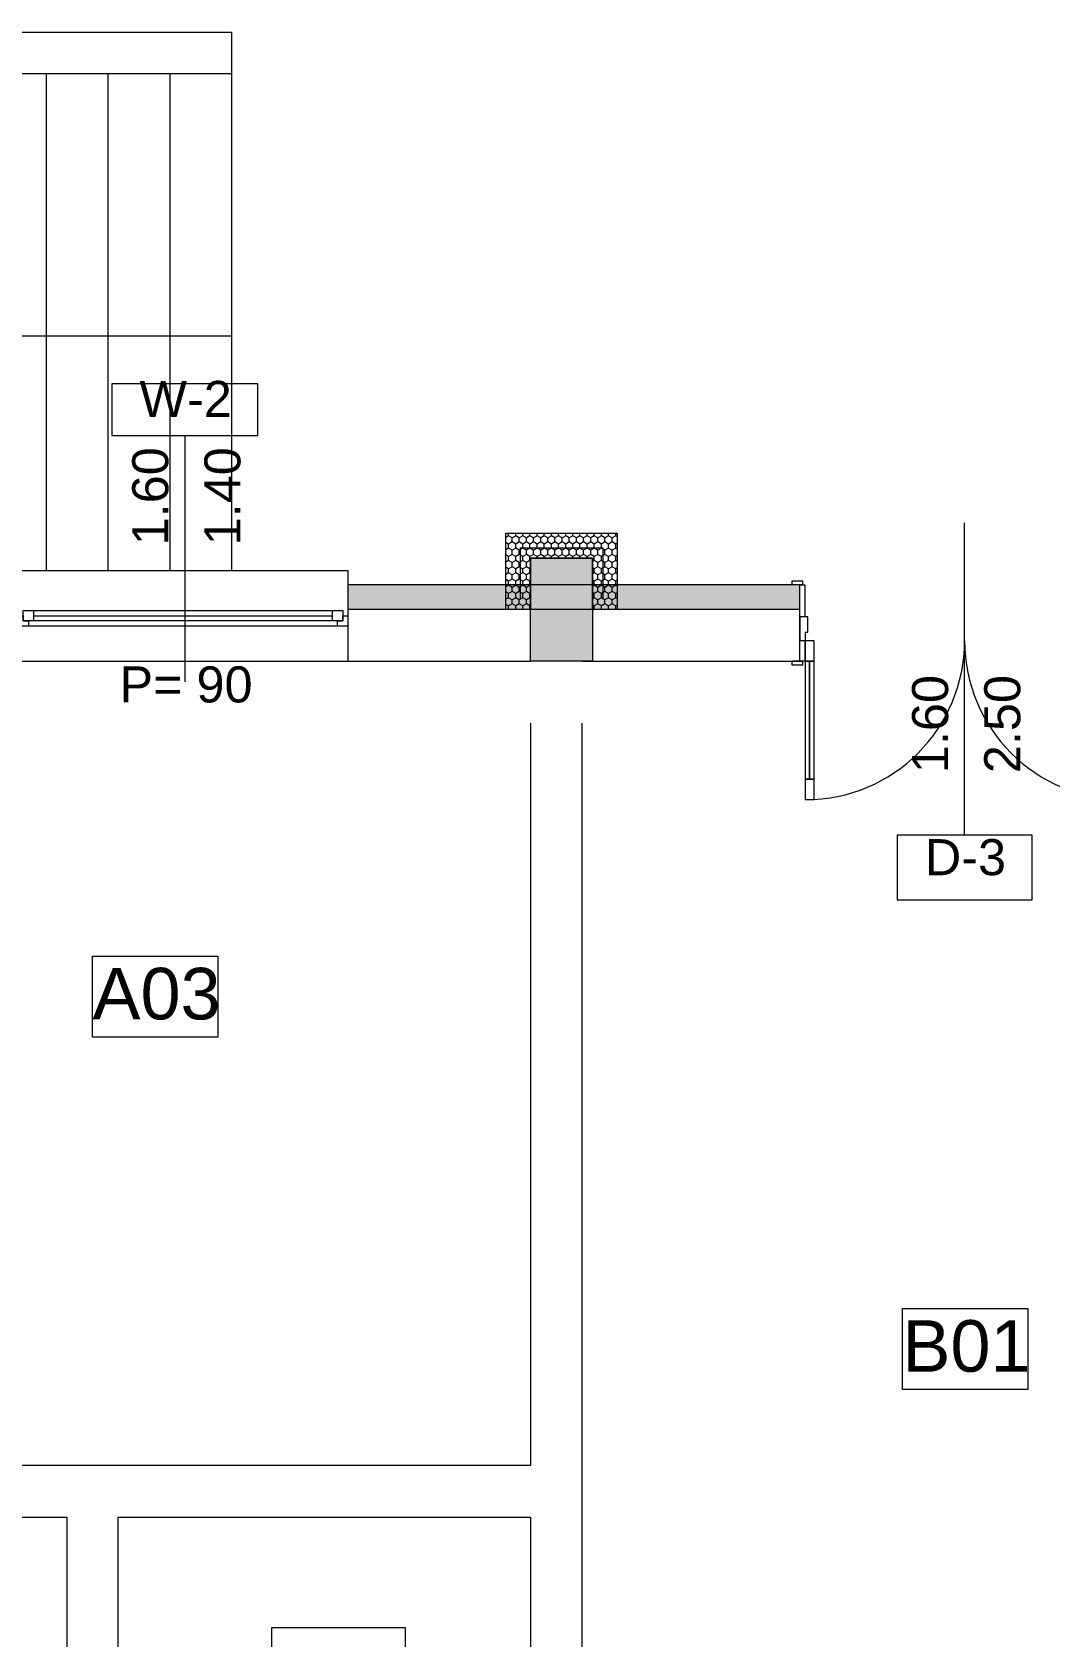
# Model space of a CAD drawing. Header units: feet. Extents: x 2791058 to 2855058, y -67651 to -26651.
# Drawn here: x 2814599 to 2819535, y -43304 to -35523 of the extents above; entities that cross this region are included whole.
import ezdxf
from ezdxf.enums import TextEntityAlignment as Align

# ---------------------------------------------------------------- set-up
doc = ezdxf.new("R2010")
doc.units = ezdxf.units.FT
doc.header["$MEASUREMENT"] = 0
doc.layers.add('0_muret e jashtme', color=7, linetype='Continuous')
doc.layers.add('Shell - Roof', color=7, linetype='Continuous')
for name, color, linetype, lineweight in [('0_muret e jashtme_Pen_No__1', 7, 'Continuous', 0), ('0_muret e jashtme_Pen_No__19', 255, 'Continuous', 0), ('ARCHICAD Door Markers_Pen_No__11', 171, 'Continuous', 0), ('ARCHICAD Doors_Pen_No__11', 171, 'Continuous', 0), ('ARCHICAD Window Markers_Pen_No__20', 1, 'Continuous', 0), ('ARCHICAD Windows_Pen_No__20', 1, 'Continuous', 0), ('Shell - Roof_Pen_No__1', 7, 'Continuous', 0), ('Shell - Roof_Pen_No__21', 7, 'Continuous', 0), ('Text blocks_Pen_No__2', 8, 'Continuous', 0)]:
    doc.layers.add(name, color=color, linetype=linetype, lineweight=lineweight)
doc.layers.add('0_muret e jashtme_Pen_No__14', color=7, linetype='Continuous', lineweight=0, true_color=0xbd8b17)
doc.styles.add('GENERATED_STYLE_1', font='arial.ttf')
pattern_1 = [(90, (2247653.822, -76124.967), (-34.6410162, 0), [20, -40]), (90, (2247636.502, -76094.967), (-34.6410162, 0), [20, -40]), (150, (2247653.822, -76104.967), (17.320508, 30), [20, -40]), (150, (2247619.18, -76104.967), (17.320508, 30), [20, -40]), (210, (2247653.822, -76124.967), (-17.320508, 30), [20, -40]), (210, (2247619.18, -76124.967), (-17.320508, 30), [20, -40])]

# ---------------------------------------------------------------- blocks, each defined once
blk = doc.blocks.new('Wall_23', base_point=(2817266.5, -38872.7))
at = {"layer": '0_muret e jashtme_Pen_No__1', "color": 7, "linetype": 'Continuous', "lineweight": 0, "flags": 128}
for points in [[(2817016.5, -38872.7), (2817016.5, -42472.7)], [(2817266.5, -44572.7), (2817266.5, -38872.7)], [(2817016.5, -42722.7), (2817016.5, -44572.7)]]:
    blk.add_lwpolyline(points, dxfattribs=at)
blk = doc.blocks.new('Wall_26', base_point=(2813866.5, -42472.7))
at = {"layer": '0_muret e jashtme_Pen_No__1', "color": 7, "linetype": 'Continuous', "lineweight": 0, "flags": 128}
for points in [[(2817016.5, -42472.7), (2813866.5, -42472.7)], [(2813866.5, -42722.7), (2814766.5, -42722.7)], [(2815016.5, -42722.7), (2817016.5, -42722.7)]]:
    blk.add_lwpolyline(points, dxfattribs=at)
blk = doc.blocks.new('Wall_31', base_point=(2814766.5, -48922.7))
at = {"layer": '0_muret e jashtme_Pen_No__1', "color": 7, "linetype": 'Continuous', "lineweight": 0, "flags": 128}
for points in [[(2814766.5, -42722.7), (2814766.5, -48022.7)], [(2815016.5, -44572.7), (2815016.5, -42722.7)], [(2815016.5, -48922.7), (2815016.5, -44822.7)], [(2814766.5, -48272.7), (2814766.5, -48922.7)]]:
    blk.add_lwpolyline(points, dxfattribs=at)
blk = doc.blocks.new('Line_3', base_point=(2815566.5, -37297.7))
at = {"layer": 'Shell - Roof_Pen_No__1', "color": 7, "linetype": 'Continuous', "lineweight": 0}
for p, q in [((2813766.5, -37297.7), (2813966.5, -37097.7)), ((2813966.5, -37097.7), (2813966.5, -37497.7)), ((2813766.5, -37297.7), (2813966.5, -37497.7)), ((2815566.5, -37297.7), (2813966.5, -37297.7))]:
    blk.add_line(p, q, dxfattribs=at)
blk = doc.blocks.new('Window 22_2')
at = {"layer": 'ARCHICAD Windows_Pen_No__20', "color": 1, "linetype": 'Continuous', "lineweight": 0}
for p, q in [((-800, 150), (-800, 220)), ((-800, 220), (800, 220)), ((800, 220), (800, 150)), ((-800, 150), (-800, 30)), ((800, 150), (800, 30)), ((-800, 30), (-800, 0)), ((-800, 0), (-775, 0)), ((-800, 0), (-800, -50)), ((-800, 0), (-800, -50)), ((-775, 25), (-725, 25)), ((-775, -25), (-775, 25)), ((-775, 0), (-775, -25)), ((-725, 25), (725, 25)), ((-725, 25), (-725, -25)), ((-725, 25), (725, 25)), ((-725, 0), (725, 0)), ((725, -25), (725, 25)), ((725, 25), (775, 25)), ((775, 25), (775, -25)), ((775, -25), (775, 0)), ((775, 0), (800, 0)), ((800, 30), (800, 0)), ((800, 0), (800, -50)), ((800, 0), (800, -50)), ((-750, -50), (-800, -50)), ((-800, -50), (-800, -220)), ((-775, -25), (-750, -25)), ((-725, -25), (-775, -25)), ((-750, -25), (-750, -50)), ((750, -50), (-750, -50)), ((725, -25), (-725, -25)), ((775, -25), (725, -25)), ((750, -50), (750, -25)), ((750, -25), (775, -25)), ((800, -50), (750, -50)), ((800, -50), (800, -220)), ((-800, -220), (800, -220))]:
    blk.add_line(p, q, dxfattribs=at)
blk = doc.blocks.new('W Marker 22_7')
at = {"layer": 'ARCHICAD Window Markers_Pen_No__20', "color": 1, "linetype": 'Continuous', "lineweight": 0}
for p, q in [((-8.5, -1093.8), (-8.5, 100)), ((-362.9, -1093.8), (-362.9, -1343.8)), ((345.9, -1093.8), (-362.9, -1093.8)), ((345.9, -1343.8), (345.9, -1093.8)), ((-362.9, -1343.8), (345.9, -1343.8))]:
    blk.add_line(p, q, dxfattribs=at)
at = {"layer": 'ARCHICAD Window Markers_Pen_No__20', "color": 1, "lineweight": 0, "style": 'GENERATED_STYLE_1'}
for tag, rotation, p in [('AC_MarkerText_4', 180, (308.3, 367.1)), ('AC_MarkerText_3', 270, (-331, -447.3)), ('AC_MarkerText_2', 270, (19, -447.3)), ('AC_MarkerText_1', 180, (211.5, -1011.3))]:
    blk.add_attdef(tag, text='', height=175, rotation=rotation, dxfattribs=at).set_placement(p, align=Align.BOTTOM_LEFT)
blk = doc.blocks.new('Double Door 22')
at = {"layer": 'ARCHICAD Doors_Pen_No__11', "color": 171, "linetype": 'Continuous', "lineweight": 0}
for p, q in [((-772, 772), (-772, 672)), ((-732, 772), (-772, 772)), ((-732, 672), (-732, 772)), ((732, 672), (732, 772)), ((732, 772), (772, 772)), ((772, 772), (772, 672)), ((-772, 672), (-772, 100)), ((-752, 672), (-772, 672)), ((-772, 672), (-732, 672)), ((-752, 100), (-752, 672)), ((-752, 672), (-752, 100)), ((-732, 672), (-752, 672)), ((-752, 672), (-752, 100)), ((-732, 100), (-732, 672)), ((732, 672), (752, 672)), ((732, 100), (732, 672)), ((772, 672), (732, 672)), ((752, 672), (772, 672)), ((752, 100), (752, 672)), ((752, 672), (752, 100)), ((752, 672), (752, 100)), ((772, 672), (772, 100)), ((-837, 100), (-837, 119)), ((-837, 119), (-787, 119)), ((-787, 100), (-837, 100)), ((-800, 100), (-837, 100)), ((-800, 100), (-837, 100)), ((-800, 0), (-800, 100)), ((-800, 100), (-775, 100)), ((-800, 100), (-800, 0)), ((-800, 100), (-800, 0)), ((-800, 100), (-800, 0)), ((-787, 119), (-787, 100)), ((-775, 100), (-775, 0)), ((-772, 100), (-752, 100)), ((-732, 100), (-772, 100)), ((-772, 100), (-772, 0)), ((-752, 100), (-732, 100)), ((-732, 0), (-732, 100)), ((752, 100), (732, 100)), ((732, 0), (732, 100)), ((732, 100), (772, 100)), ((772, 100), (752, 100)), ((772, 100), (772, 0)), ((775, 0), (775, 100)), ((775, 100), (800, 100)), ((787, 119), (837, 119)), ((787, 100), (787, 119)), ((837, 100), (787, 100)), ((800, 100), (800, 0)), ((800, 100), (800, 0)), ((800, 100), (800, 0)), ((800, 100), (800, 0)), ((800, 100), (837, 100)), ((800, 100), (837, 100)), ((837, 119), (837, 100)), ((-775, 0), (-800, 0)), ((-772, 0), (-800, 0)), ((-800, 0), (-800, -115)), ((-800, 0), (-800, -115)), ((-800, 0), (-800, -115)), ((-772, -40), (-772, 0)), ((-772, 0), (-732, 0)), ((772, 0), (732, 0)), ((800, 0), (772, 0)), ((772, 0), (772, -40)), ((800, 0), (775, 0)), ((800, -115), (800, 0)), ((800, 0), (800, -115)), ((800, 0), (800, -115)), ((-760, -40), (-772, -40)), ((-760, -115), (-760, -40)), ((772, -40), (760, -40)), ((760, -40), (760, -115)), ((-800, -270), (-800, -115)), ((-800, -115), (-775, -115)), ((-800, -115), (-760, -115)), ((-800, -115), (-800, -150)), ((-800, -115), (-800, -150)), ((-800, -150), (-800, -270)), ((-800, -150), (-800, -270)), ((-775, -115), (-775, -270)), ((760, -115), (800, -115)), ((775, -270), (775, -115)), ((775, -115), (800, -115)), ((800, -115), (800, -270)), ((800, -115), (800, -150)), ((800, -115), (800, -150)), ((800, -150), (800, -270)), ((800, -150), (800, -270)), ((-837, -289), (-837, -270)), ((-837, -270), (-787, -270)), ((-800, -270), (-837, -270)), ((-800, -270), (-837, -270)), ((-787, -289), (-837, -289)), ((-775, -270), (-800, -270)), ((-787, -270), (-787, -289)), ((800, -270), (775, -270)), ((787, -270), (837, -270)), ((787, -289), (787, -270)), ((837, -289), (787, -289)), ((800, -270), (837, -270)), ((800, -270), (837, -270)), ((837, -270), (837, -289))]:
    blk.add_line(p, q, dxfattribs=at)
for centre, start, end in [((-772, 0), 0, 90), ((772, 0), 90, 180)]:
    blk.add_arc(centre, 772, start, end, dxfattribs=at)
blk = doc.blocks.new('D Marker 22_4')
at = {"layer": 'ARCHICAD Door Markers_Pen_No__11', "color": 171, "linetype": 'Continuous', "lineweight": 0}
for p, q in [((327.2, 1157.1), (-327.2, 1157.1)), ((-327.2, 1157.1), (-327.2, 842.9)), ((327.2, 842.9), (327.2, 1157.1)), ((-327.2, 842.9), (327.2, 842.9)), ((0, 842.9), (0, -670))]:
    blk.add_line(p, q, dxfattribs=at)
at = {"layer": 'ARCHICAD Door Markers_Pen_No__11', "color": 171, "lineweight": 0, "style": 'GENERATED_STYLE_1'}
for tag, rotation, p in [('AC_MarkerText_1', 180, (192.8, 1204.5)), ('AC_MarkerText_3', 270, (-322.5, 657.1)), ('AC_MarkerText_2', 270, (27.5, 657.1))]:
    blk.add_attdef(tag, text='', height=175, rotation=rotation, dxfattribs=at).set_placement(p, align=Align.BOTTOM_LEFT)

msp = doc.modelspace()

# ---------------------------------------------------------------- hatches: boundary and pattern name
at = {"layer": '0_muret e jashtme_Pen_No__14', "linetype": 'Continuous', "lineweight": 0, "true_color": 0xbd8b17}
h = msp.add_hatch(dxfattribs=at)
h.set_pattern_fill('STYROFOAM_SM_INSULATION', color=42, style=0, pattern_type=2)
h.set_pattern_definition(pattern_1)
h.paths.add_polyline_path([(2816896.457, -38322.699), (2816896.457, -37952.699), (2817436.457, -37952.699), (2817436.457, -38322.699), (2817316.457, -38322.699), (2817316.457, -38072.699), (2817016.457, -38072.699), (2817016.457, -38322.699)])
h = msp.add_hatch(dxfattribs=at)
h.set_pattern_fill('STYROFOAM_SM_INSULATION', color=42, style=0, pattern_type=2)
h.set_pattern_definition(pattern_1)
h.paths.add_polyline_path([(2816130.617, -38202.699), (2816130.617, -38322.699), (2818321.803, -38322.699), (2818321.803, -38202.699)])
at = {"layer": '0_muret e jashtme_Pen_No__19', "linetype": 'Continuous', "lineweight": 0}
msp.add_hatch(color=255, dxfattribs=at).paths.add_polyline_path([(2817016.457, -38572.699), (2817016.457, -38072.699), (2817316.457, -38072.699), (2817316.457, -38572.699)])

# ---------------------------------------------------------------- linework, layer by layer
at = {"layer": '0_muret e jashtme_Pen_No__1', "color": 7, "linetype": 'Continuous', "lineweight": 0}
for p, q in [((2816130.617, -38202.699), (2816130.617, -38322.699)), ((2818321.803, -38202.699), (2818284.803, -38202.699)), ((2818321.803, -38322.699), (2818321.803, -38202.699)), ((2818321.803, -38322.699), (2816130.617, -38322.699)), ((2816130.617, -38322.699), (2816130.617, -38352.699)), ((2816130.617, -38352.699), (2816130.617, -38402.699)), ((2818321.803, -38357.699), (2818321.803, -38322.699)), ((2818321.803, -38472.699), (2818321.803, -38357.699)), ((2816130.617, -38402.699), (2816130.617, -38572.699)), ((2818321.803, -38572.699), (2818321.803, -38472.699)), ((2818321.803, -38572.699), (2818321.803, -38472.699)), ((2818321.803, -38572.699), (2818284.803, -38572.699))]:
    msp.add_line(p, q, dxfattribs=at)
at = {"layer": '0_muret e jashtme_Pen_No__1', "color": 7, "linetype": 'Continuous', "lineweight": 0, "flags": 128}
for points in [[(2816896.457, -38322.699), (2816896.457, -37952.699), (2817436.457, -37952.699), (2817436.457, -38322.699), (2817316.457, -38322.699), (2817316.457, -38072.699), (2817016.457, -38072.699), (2817016.457, -38322.699)], [(2817016.457, -38572.699), (2817016.457, -38072.699), (2817316.457, -38072.699), (2817316.457, -38572.699)]]:
    msp.add_lwpolyline(points, close=True, dxfattribs=at)
for points in [[(2818321.803, -38202.699), (2816130.616, -38202.699)], [(2816130.617, -38572.699), (2817016.457, -38572.699)], [(2817266.457, -38572.699), (2818321.803, -38572.699)]]:
    msp.add_lwpolyline(points, dxfattribs=at)
at = {"layer": 'Shell - Roof_Pen_No__21', "color": 7, "linetype": 'Continuous', "lineweight": 0}
for p, q in [((2813766.457, -35522.699), (2815566.457, -35522.699)), ((2815566.457, -35522.699), (2815566.457, -38132.699)), ((2813766.457, -35722.699), (2815566.457, -35722.699)), ((2814666.457, -35722.699), (2814666.457, -38132.699)), ((2814966.457, -35722.699), (2814966.457, -38132.699)), ((2815266.457, -35722.699), (2815266.457, -38132.699)), ((2816966.457, -38022.699), (2817366.457, -38022.699)), ((2816966.457, -38022.699), (2816966.457, -38272.699)), ((2817366.457, -38022.699), (2817366.457, -38272.699))]:
    msp.add_line(p, q, dxfattribs=at)
at = {"layer": 'Text blocks_Pen_No__2', "color": 8, "linetype": 'Continuous', "lineweight": 0, "flags": 128}
for points in [[(2814891.692, -40002.628), (2815499.693, -40002.628), (2815499.693, -40395.486), (2814891.692, -40395.486)], [(2818820.161, -41710.881), (2819428.161, -41710.881), (2819428.161, -42103.739), (2818820.161, -42103.739)], [(2815760.79, -43257.333), (2816407.647, -43257.333), (2816407.647, -43650.191), (2815760.79, -43650.191)]]:
    msp.add_lwpolyline(points, close=True, dxfattribs=at)

# ---------------------------------------------------------------- block references
at = {"layer": '0_muret e jashtme', "color": 7, "lineweight": 0}
for name, p in [('Wall_23', (2817266.457, -38872.699)), ('Wall_26', (2813866.457, -42472.699)), ('Wall_31', (2814766.457, -48922.699))]:
    msp.add_blockref(name, p, dxfattribs=at)
at = {"layer": 'ARCHICAD Door Markers_Pen_No__11', "color": 171, "lineweight": 0}
ref = msp.add_blockref('D Marker 22_4', (2819121.803, -38572.699), dxfattribs=dict(at, rotation=180))
ref.add_attrib('AC_MarkerText_1', 'D-3', dxfattribs={"color": 171, "lineweight": 0, "height": 175, "style": 'GENERATED_STYLE_1'}).set_placement((2818929.002, -39663.198), align=Align.BOTTOM_LEFT)
ref.add_attrib('AC_MarkerText_2', '1.60', dxfattribs={"color": 171, "lineweight": 0, "height": 175, "rotation": 90, "style": 'GENERATED_STYLE_1'}).set_placement((2819094.303, -39115.578), align=Align.BOTTOM_LEFT)
ref.add_attrib('AC_MarkerText_3', '2.50', dxfattribs={"color": 171, "lineweight": 0, "height": 175, "rotation": 90, "style": 'GENERATED_STYLE_1'}).set_placement((2819444.303, -39115.578), align=Align.BOTTOM_LEFT)
at = {"layer": 'ARCHICAD Doors_Pen_No__11', "color": 171, "linetype": 'Continuous', "lineweight": 0, "zscale": 1000, "rotation": 180}
msp.add_blockref('Double Door 22', (2819121.803, -38472.699), dxfattribs=at)
at = {"layer": 'ARCHICAD Window Markers_Pen_No__20', "color": 1, "lineweight": 0}
ref = msp.add_blockref('W Marker 22_7', (2815330.617, -38572.699), dxfattribs=dict(at, rotation=180))
ref.add_attrib('AC_MarkerText_1', 'W-2', dxfattribs={"color": 1, "lineweight": 0, "height": 175, "style": 'GENERATED_STYLE_1'}).set_placement((2815119.116, -37441.367), align=Align.BOTTOM_LEFT)
ref.add_attrib('AC_MarkerText_2', '1.60', dxfattribs={"color": 1, "lineweight": 0, "height": 175, "rotation": 90, "style": 'GENERATED_STYLE_1'}).set_placement((2815311.616, -38011.179), align=Align.BOTTOM_LEFT)
ref.add_attrib('AC_MarkerText_3', '1.40', dxfattribs={"color": 1, "lineweight": 0, "height": 175, "rotation": 90, "style": 'GENERATED_STYLE_1'}).set_placement((2815661.616, -38011.179), align=Align.BOTTOM_LEFT)
ref.add_attrib('AC_MarkerText_4', 'P= 90', dxfattribs={"color": 1, "lineweight": 0, "height": 175, "style": 'GENERATED_STYLE_1'}).set_placement((2815022.316, -38825.578), align=Align.BOTTOM_LEFT)
at = {"layer": 'ARCHICAD Windows_Pen_No__20', "color": 1, "linetype": 'Continuous', "lineweight": 0, "zscale": 1000}
msp.add_blockref('Window 22_2', (2815330.617, -38352.699), dxfattribs=at)
at = {"layer": 'Shell - Roof', "color": 7, "linetype": 'Continuous', "lineweight": 0}
msp.add_blockref('Line_3', (2815566.457, -36997.699), dxfattribs=at)

# ---------------------------------------------------------------- texts
at = {"layer": 'Text blocks_Pen_No__2', "color": 8, "linetype": 'Continuous', "lineweight": 0, "char_height": 250, "attachment_point": 1, "style": 'GENERATED_STYLE_1'}
for s, insert in [('\\A1;{\\pql;\\fArial|b0|i0|c0|p34;A0\\fArial|b0|i0|c0|p34;3}', (2814891.692, -40059.771)), ('\\A1;{\\pql;\\fArial|b0|i0|c0|p34;B\\fArial|b0|i0|c0|p34;0\\fArial|b0|i0|c0|p34;1}', (2818820.161, -41768.024))]:
    msp.add_mtext(s, dxfattribs=dict(at, insert=insert))

doc.saveas('drawing.dxf')
